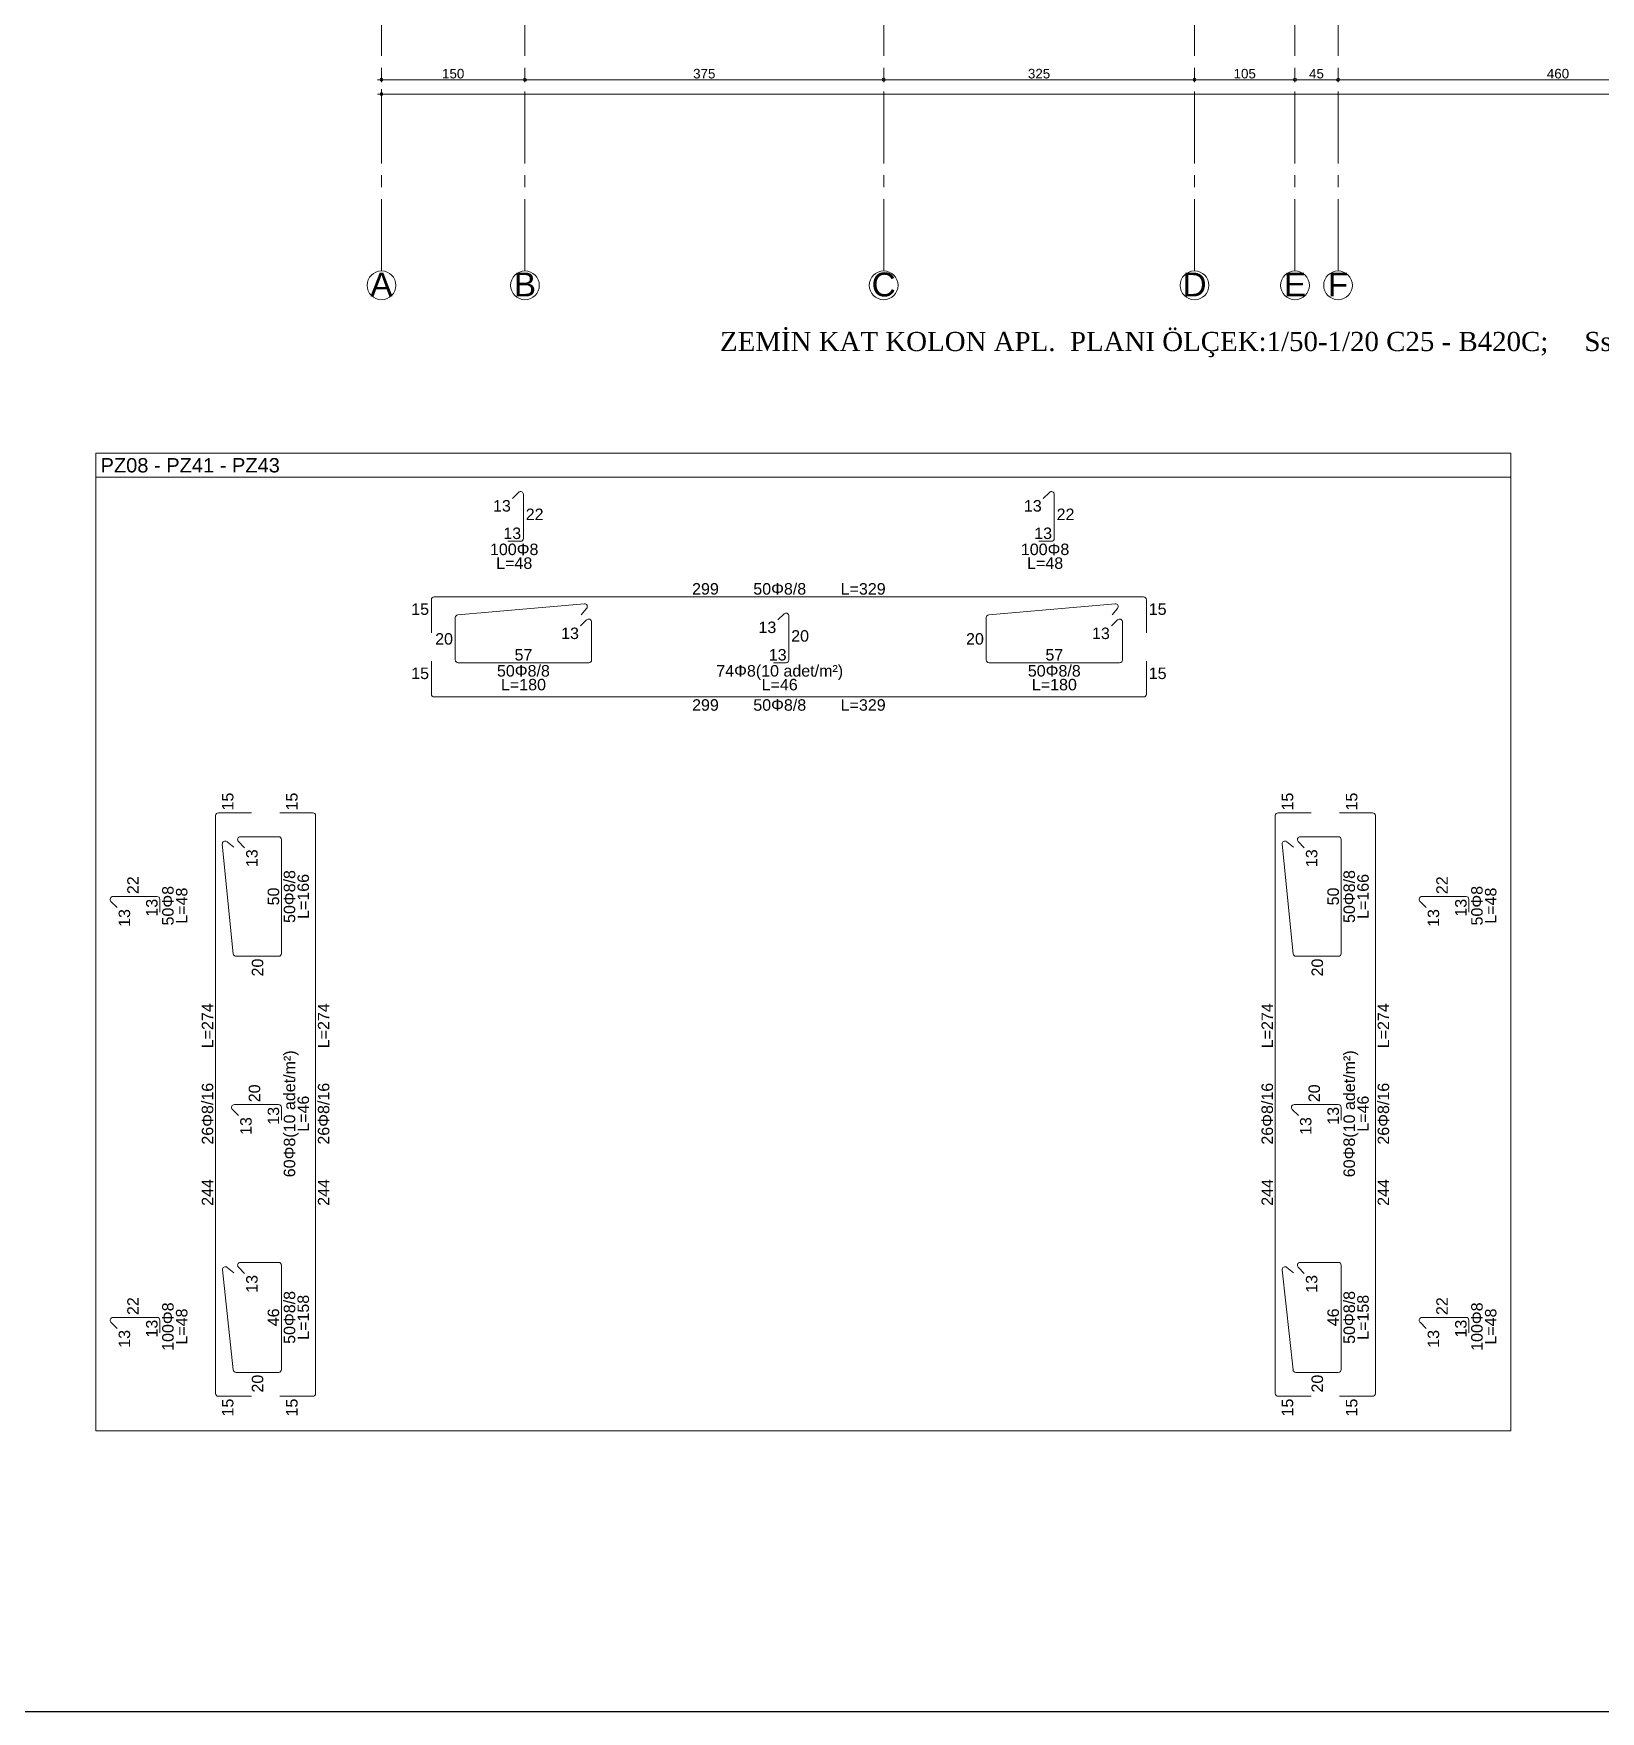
# Model space of a CAD drawing. Header units: millimetres. Extents: x 2232 to 85269, y -3593 to 5869.
# Drawn here: x 20292 to 21930, y 1369 to 3123 of the extents above; entities that cross this region are included whole.
import ezdxf

# ---------------------------------------------------------------- set-up
doc = ezdxf.new("R2010")
doc.units = ezdxf.units.MM
doc.linetypes.add('CENTER2', pattern=[112.5, 75, -12.5, 12.5, -12.5])
doc.linetypes.add('DASHDOT2', pattern=[12.7, 6.35, -3.175, 0, -3.175])
doc.layers.add('aks', color=251, linetype='DASHDOT2', lineweight=35)
for name, color, linetype in [('Donatı Topl. Uzun. Yazısı', 7, 'Continuous'), ('Donatı Uz. Yazısı', 7, 'Continuous'), ('Donatı Yazısı', 7, 'Continuous'), ('Donatı Çizgisi', 7, 'Continuous'), ('Kolon', 7, 'Continuous'), ('Standart', 7, 'Continuous'), ('Ölçülendirme', 7, 'Continuous')]:
    doc.layers.add(name, color=color, linetype=linetype)
doc.styles.add('arial_1_18', font='arial.ttf', dxfattribs={"height": 0.2})
doc.styles.add('times new roman_1_18', font='times.ttf', dxfattribs={"height": 0.2})

# ---------------------------------------------------------------- blocks, each defined once
blk = doc.blocks.new('IDE999Entity6701')
at = {"layer": 'Donatı Çizgisi', "color": 1, "linetype": 'Continuous', "lineweight": 5}
for points in [[(10877.6, 860.9), (10871.2, 854.5)], [(11432.6, 860.9), (11426.2, 854.5)], [(10882.7, 812.7), (10882.7, 858.7)], [(11437.7, 812.7), (11437.7, 858.7)], [(10866.5, 809.7), (10879.7, 809.7)], [(11421.5, 809.7), (11434.7, 809.7)], [(10786.5, 748.6), (10786.5, 714.1)], [(11531, 751.6), (10789.5, 751.6)], [(11534, 714.1), (11534, 748.6)], [(11155.1, 733.8), (11148.7, 727.5)], [(11160.2, 685.7), (11160.2, 731.7)], [(10786.5, 684.5), (10786.5, 650)], [(11534, 650), (11534, 684.5)], [(11144, 682.7), (11157.2, 682.7)], [(10789.5, 647), (11531, 647)], [(10560.8, 522.9), (10560.8, -81.1)], [(10598.3, 525.9), (10563.8, 525.9)], [(10662.4, 525.9), (10627.9, 525.9)], [(10665.4, -81.1), (10665.4, 522.9)], [(11668.7, 522.9), (11668.7, -81.1)], [(11706.2, 525.9), (11671.7, 525.9)], [(11770.3, 525.9), (11735.8, 525.9)], [(11773.3, -81.1), (11773.3, 522.9)], [(10451.5, 433.3), (10457.8, 426.9)], [(10499.6, 438.4), (10453.6, 438.4)], [(10502.6, 422.1), (10502.6, 435.4)], [(11820, 433.3), (11826.3, 426.9)], [(11868.1, 438.4), (11822.1, 438.4)], [(11871.1, 422.1), (11871.1, 435.4)], [(10578.5, 215.8), (10584.9, 209.4)], [(10626.7, 220.9), (10580.6, 220.9)], [(10629.7, 204.6), (10629.7, 217.9)], [(11686.4, 215.8), (11692.8, 209.4)], [(11734.6, 220.9), (11688.5, 220.9)], [(11737.6, 204.6), (11737.6, 217.9)], [(10451.5, -6.7), (10457.8, -13.1)], [(10499.6, -1.6), (10453.6, -1.6)], [(10502.6, -17.9), (10502.6, -4.6)], [(11820, -6.7), (11826.3, -13.1)], [(11868.1, -1.6), (11822.1, -1.6)], [(11871.1, -17.9), (11871.1, -4.6)], [(10563.8, -84.1), (10598.3, -84.1)], [(10627.9, -84.1), (10662.4, -84.1)], [(11671.7, -84.1), (11706.2, -84.1)], [(11735.8, -84.1), (11770.3, -84.1)]]:
    blk.add_lwpolyline(points, dxfattribs=at)
at = {"layer": 'Donatı Çizgisi', "color": 5, "linetype": 'Continuous', "lineweight": 5}
for points in [[(10946.2, 744.5), (10814.2, 732.9)], [(10943, 732.7), (10948.8, 739.6)], [(11501.2, 744.5), (11369.2, 732.9)], [(11498, 732.7), (11503.8, 739.6)], [(10811.5, 729.9), (10811.5, 685.7)], [(10948.8, 727.6), (10942.5, 721.2)], [(10954, 685.7), (10954, 725.4)], [(11366.5, 729.9), (11366.5, 685.7)], [(11503.8, 727.6), (11497.5, 721.2)], [(11509, 685.7), (11509, 725.4)], [(10814.5, 682.7), (10951, 682.7)], [(11369.5, 682.7), (11506, 682.7)], [(10567.9, 493.1), (10579.4, 378.6)], [(10579.8, 490), (10572.8, 495.7)], [(10584.8, 495.8), (10591.1, 489.4)], [(10626.7, 500.9), (10586.9, 500.9)], [(10629.7, 378.9), (10629.7, 497.9)], [(11675.8, 493.1), (11687.3, 378.6)], [(11687.7, 490), (11680.7, 495.7)], [(11692.7, 495.8), (11699, 489.4)], [(11734.6, 500.9), (11694.8, 500.9)], [(11737.6, 378.9), (11737.6, 497.9)], [(10582.4, 375.9), (10626.7, 375.9)], [(11690.3, 375.9), (11734.6, 375.9)], [(10626.7, 55.9), (10586.9, 55.9)], [(10629.7, -56.1), (10629.7, 52.9)], [(11734.6, 55.9), (11694.8, 55.9)], [(11737.6, -56.1), (11737.6, 52.9)], [(10568, 48), (10579.4, -56.4)], [(10579.9, 45), (10572.9, 50.7)], [(10584.8, 50.8), (10591.1, 44.4)], [(11675.9, 48), (11687.3, -56.4)], [(11687.8, 45), (11680.8, 50.7)], [(11692.7, 50.8), (11699, 44.4)], [(10582.3, -59.1), (10626.7, -59.1)], [(11690.2, -59.1), (11734.6, -59.1)]]:
    blk.add_lwpolyline(points, dxfattribs=at)
at = {"layer": 'Donatı Çizgisi', "color": 1, "linetype": 'Continuous', "lineweight": 5}
for centre, start, end in [((10879.7, 858.7), 0, 135), ((11434.7, 858.7), 0, 135), ((10879.7, 812.7), 270, 0), ((11434.7, 812.7), 270, 0), ((10789.5, 748.6), 90, 180), ((11531, 748.6), 0, 90), ((11157.2, 731.7), 0, 135), ((11157.2, 685.7), 270, 0), ((10789.5, 650), 180, 270), ((11531, 650), 270, 0), ((10563.8, 522.9), 90, 180), ((10662.4, 522.9), 0, 90), ((11671.7, 522.9), 90, 180), ((11770.3, 522.9), 0, 90), ((10453.6, 435.4), 90, 225), ((10499.6, 435.4), 0, 90), ((11822.1, 435.4), 90, 225), ((11868.1, 435.4), 0, 90), ((10580.6, 217.9), 90, 225), ((10626.7, 217.9), 0, 90), ((11688.5, 217.9), 90, 225), ((11734.6, 217.9), 0, 90), ((10453.6, -4.6), 90, 225), ((10499.6, -4.6), 0, 90), ((11822.1, -4.6), 90, 225), ((11868.1, -4.6), 0, 90), ((10563.8, -81.1), 180, 270), ((10662.4, -81.1), 270, 0), ((11671.7, -81.1), 180, 270), ((11770.3, -81.1), 270, 0)]:
    blk.add_arc(centre, 3, start, end, dxfattribs=at)
at = {"layer": 'Donatı Çizgisi', "color": 5, "linetype": 'Continuous', "lineweight": 5}
for centre, start, end in [((10946.5, 741.5), 320.0131, 95.0131), ((11501.5, 741.5), 320.0131, 95.0131), ((10814.5, 729.9), 95.0131, 180), ((10951, 725.4), 0, 135), ((11369.5, 729.9), 95.0131, 180), ((11506, 725.4), 0, 135), ((10814.5, 685.7), 180, 270), ((10951, 685.7), 270, 0), ((11369.5, 685.7), 180, 270), ((11506, 685.7), 270, 0), ((10570.9, 493.4), 50.7106, 185.7106), ((10586.9, 497.9), 90, 225), ((10626.7, 497.9), 0, 90), ((11678.8, 493.4), 50.7106, 185.7106), ((11694.8, 497.9), 90, 225), ((11734.6, 497.9), 0, 90), ((10582.4, 378.9), 185.7106, 270), ((10626.7, 378.9), 270, 0), ((11690.3, 378.9), 185.7106, 270), ((11734.6, 378.9), 270, 0), ((10586.9, 52.9), 90, 225), ((10626.7, 52.9), 0, 90), ((11694.8, 52.9), 90, 225), ((11734.6, 52.9), 0, 90), ((10571, 48.3), 51.2034, 186.2034), ((11678.9, 48.3), 51.2034, 186.2034), ((10582.3, -56.1), 186.2034, 270), ((10626.7, -56.1), 270, 0), ((11690.2, -56.1), 186.2034, 270), ((11734.6, -56.1), 270, 0)]:
    blk.add_arc(centre, 3, start, end, dxfattribs=at)
at = {"layer": 'Standart', "color": 1, "linetype": 'Continuous', "lineweight": 5}
for points in [[(10435.6, 876.7), (10435.6, 901.7)], [(10435.6, 901.7), (11914.9, 901.7)], [(11914.9, 901.7), (11914.9, 876.7)], [(10435.6, 876.7), (11914.9, 876.7)], [(10435.6, -120.2), (10435.6, 876.7)], [(11914.9, 876.7), (11914.9, -120.2)], [(11914.9, -120.2), (10435.6, -120.2)]]:
    blk.add_lwpolyline(points, dxfattribs=at)
at = {"layer": 'Donatı Topl. Uzun. Yazısı', "color": 1, "linetype": 'Continuous', "lineweight": 5, "style": 'arial_1_18'}
for s, p in [('L=48', (10854.2, 780.9)), ('L=48', (11409.2, 780.9)), ('L=329', (11214.3, 754)), ('L=180', (10859.2, 653.9)), ('L=46', (11131.7, 653.9)), ('L=180', (11414.2, 653.9)), ('L=329', (11214.3, 632.6))]:
    blk.add_text(s, height=12, dxfattribs=at).set_placement(p)
for s, p in [('L=166', (10658.5, 414.9)), ('L=166', (11766.4, 414.9)), ('L=48', (10531.4, 409.9)), ('L=48', (11899.9, 409.9)), ('L=274', (10558.4, 279.7)), ('L=274', (10679.8, 279.7)), ('L=274', (11666.3, 279.7)), ('L=274', (11787.7, 279.7)), ('L=46', (10658.5, 192.4)), ('L=46', (11766.4, 192.4)), ('L=158', (10658.5, -25.1)), ('L=158', (11766.4, -25.1)), ('L=48', (10531.4, -30.1)), ('L=48', (11899.9, -30.1))]:
    blk.add_text(s, height=12, rotation=90, dxfattribs=at).set_placement(p)
at = {"layer": 'Donatı Uz. Yazısı', "color": 1, "linetype": 'Continuous', "lineweight": 5, "style": 'arial_1_18'}
for s, p in [('13', (10850.9, 840.8)), ('22', (10885.1, 831.9)), ('13', (11405.9, 840.8)), ('22', (11440.1, 831.9)), ('13', (10861.7, 812.1)), ('13', (11416.7, 812.1)), ('299', (11059, 754)), ('15', (10765.4, 732.8)), ('13', (10922.1, 707.5)), ('13', (11128.4, 713.8)), ('13', (11477.1, 707.5)), ('20', (10790.4, 701.7)), ('20', (11162.6, 704.8)), ('20', (11345.4, 701.7)), ('57', (10873.4, 685.1)), ('13', (11139.2, 685.1)), ('57', (11428.4, 685.1)), ('15', (11536.4, 665.7)), ('299', (11059, 632.6))]:
    blk.add_text(s, height=12, dxfattribs=at).set_placement(p)
for s, rotation, p in [('15', 360, (11536.4, 732.8)), ('15', 360, (10765.4, 665.7)), ('15', 90, (10579.5, 528.3)), ('15', 90, (10646.6, 528.3)), ('15', 90, (11687.4, 528.3)), ('15', 90, (11754.5, 528.3)), ('13', 90, (10604.8, 469.1)), ('13', 90, (11712.7, 469.1)), ('22', 90, (10480.5, 440.8)), ('22', 90, (11849, 440.8)), ('50', 90, (10627.3, 429.1)), ('50', 90, (11735.2, 429.1)), ('13', 90, (10471.5, 406.6)), ('13', 90, (10500.2, 417.3)), ('13', 90, (11840, 406.6)), ('13', 90, (11868.7, 417.3)), ('20', 90, (10610.7, 354.8)), ('20', 90, (11718.6, 354.8)), ('20', 90, (10607.5, 223.3)), ('20', 90, (11715.4, 223.3)), ('13', 90, (10627.3, 199.8)), ('13', 90, (11735.2, 199.8)), ('13', 90, (10598.6, 189.1)), ('13', 90, (11706.5, 189.1)), ('244', 90, (10558.4, 115)), ('244', 90, (10679.8, 115)), ('244', 90, (11666.3, 115)), ('244', 90, (11787.7, 115)), ('13', 90, (10604.8, 24.1)), ('13', 90, (11712.7, 24.1)), ('22', 90, (10480.5, 0.8)), ('22', 90, (11849, 0.8)), ('46', 90, (10627.3, -10.9)), ('46', 90, (11735.2, -10.9)), ('13', 90, (10471.5, -33.4)), ('13', 90, (10500.2, -22.7)), ('13', 90, (11840, -33.4)), ('13', 90, (11868.7, -22.7)), ('20', 90, (10610.7, -80.2)), ('20', 90, (11718.6, -80.2)), ('15', 90, (10579.5, -105.2)), ('15', 90, (10646.6, -105.2)), ('15', 90, (11687.4, -105.2)), ('15', 90, (11754.5, -105.2))]:
    blk.add_text(s, height=12, rotation=rotation, dxfattribs=at).set_placement(p)
at = {"layer": 'Donatı Yazısı', "color": 1, "linetype": 'Continuous', "lineweight": 5, "style": 'arial_1_18'}
for s, p in [('100Φ8', (10847.7, 795.3)), ('100Φ8', (11402.7, 795.3)), ('50Φ8/8', (11123, 754)), ('50Φ8/8', (10855, 668.3)), ('74Φ8(10 adet/m²)', (11084.3, 668.3)), ('50Φ8/8', (11410, 668.3)), ('50Φ8/8', (11123, 632.6))]:
    blk.add_text(s, height=12, dxfattribs=at).set_placement(p)
for s, p in [('50Φ8/8', (10644.1, 410.7)), ('50Φ8/8', (11752, 410.7)), ('50Φ8', (10517, 408.1)), ('50Φ8', (11885.5, 408.1)), ('60Φ8(10 adet/m²)', (10644.1, 144.9)), ('60Φ8(10 adet/m²)', (11752, 144.9)), ('26Φ8/16', (10558.4, 179)), ('26Φ8/16', (10679.8, 179)), ('26Φ8/16', (11666.3, 179)), ('26Φ8/16', (11787.7, 179)), ('50Φ8/8', (10644.1, -29.3)), ('50Φ8/8', (11752, -29.3)), ('100Φ8', (10517, -36.6)), ('100Φ8', (11885.5, -36.6))]:
    blk.add_text(s, height=12, rotation=90, dxfattribs=at).set_placement(p)
at = {"layer": 'Standart', "color": 1, "linetype": 'Continuous', "lineweight": 5, "style": 'arial_1_18'}
blk.add_text('PZ08 - PZ41 - PZ43', height=15, dxfattribs=at).set_placement((10440.6, 881.7))
blk = doc.blocks.new('IDE999Entity6705')
at = {"layer": 'aks', "color": 250, "linetype": 'CENTER2', "lineweight": 5}
blk.add_lwpolyline([(7721.2, -100), (7721.2, 200)], dxfattribs=at)
at = {"layer": 'aks', "color": 30, "linetype": 'Continuous', "lineweight": 5}
blk.add_circle((7721.2, -115), 15, dxfattribs=at)
at = {"layer": 'aks', "color": 1, "linetype": 'Continuous', "lineweight": 5, "style": 'arial_1_18'}
blk.add_text('E', height=25, dxfattribs=at).set_placement((7709.5, -126.6))
blk = doc.blocks.new('IDE999Entity6713')
at = {"layer": 'aks', "color": 250, "linetype": 'CENTER2', "lineweight": 5}
blk.add_lwpolyline([(7616.2, -100), (7616.2, 200)], dxfattribs=at)
at = {"layer": 'aks', "color": 30, "linetype": 'Continuous', "lineweight": 5}
blk.add_circle((7616.2, -115), 15, dxfattribs=at)
at = {"layer": 'aks', "color": 1, "linetype": 'Continuous', "lineweight": 5, "style": 'arial_1_18'}
blk.add_text('D', height=25, dxfattribs=at).set_placement((7603.6, -126.6))
blk = doc.blocks.new('IDE999Entity6714')
at = {"layer": 'aks', "color": 250, "linetype": 'CENTER2', "lineweight": 5}
blk.add_lwpolyline([(7766.2, -100), (7766.2, 200)], dxfattribs=at)
at = {"layer": 'aks', "color": 30, "linetype": 'Continuous', "lineweight": 5}
blk.add_circle((7766.2, -115), 15, dxfattribs=at)
at = {"layer": 'aks', "color": 1, "linetype": 'Continuous', "lineweight": 5, "style": 'arial_1_18'}
blk.add_text('F', height=25, dxfattribs=at).set_placement((7755.5, -126.6))
blk = doc.blocks.new('IDE999Entity6715')
at = {"layer": 'aks', "color": 250, "linetype": 'CENTER2', "lineweight": 5}
blk.add_lwpolyline([(7291.2, -100), (7291.2, 200)], dxfattribs=at)
at = {"layer": 'aks', "color": 30, "linetype": 'Continuous', "lineweight": 5}
blk.add_circle((7291.2, -115), 15, dxfattribs=at)
at = {"layer": 'aks', "color": 1, "linetype": 'Continuous', "lineweight": 5, "style": 'arial_1_18'}
blk.add_text('C', height=25, dxfattribs=at).set_placement((7278.6, -126.6))
blk = doc.blocks.new('IDE999Entity6724')
at = {"layer": 'aks', "color": 250, "linetype": 'CENTER2', "lineweight": 5}
blk.add_lwpolyline([(6766.2, -100), (6766.2, 200)], dxfattribs=at)
at = {"layer": 'aks', "color": 30, "linetype": 'Continuous', "lineweight": 5}
blk.add_circle((6766.2, -115), 15, dxfattribs=at)
at = {"layer": 'aks', "color": 1, "linetype": 'Continuous', "lineweight": 5, "style": 'arial_1_18'}
blk.add_text('A', height=25, dxfattribs=at).set_placement((6754.5, -126.6))
blk = doc.blocks.new('IDE999Entity6725')
at = {"layer": 'aks', "color": 250, "linetype": 'CENTER2', "lineweight": 5}
blk.add_lwpolyline([(6916.2, -100), (6916.2, 200)], dxfattribs=at)
at = {"layer": 'aks', "color": 30, "linetype": 'Continuous', "lineweight": 5}
blk.add_circle((6916.2, -115), 15, dxfattribs=at)
at = {"layer": 'aks', "color": 1, "linetype": 'Continuous', "lineweight": 5, "style": 'arial_1_18'}
blk.add_text('B', height=25, dxfattribs=at).set_placement((6904.5, -126.6))

msp = doc.modelspace()

# ---------------------------------------------------------------- linework, layer by layer
msp.add_line((3332.4, 1368.7), (79990.7, 1368.7))
at = {"layer": 'Ölçülendirme', "color": 5, "linetype": 'Continuous', "lineweight": 5}
for points in [[(20651.7, 3074.6), (23919.7, 3074.6)], [(20655.7, 3079.6), (20655.7, 3072.1)], [(20805.7, 3079.6), (20805.7, 3072.1)], [(21180.7, 3079.6), (21180.7, 3072.1)], [(21505.7, 3079.6), (21505.7, 3072.1)], [(21610.7, 3079.6), (21610.7, 3072.1)], [(21655.7, 3079.6), (21655.7, 3072.1)], [(20651.7, 3059.6), (23919.7, 3059.6)], [(20655.7, 3064.6), (20655.7, 3057.1)]]:
    msp.add_lwpolyline(points, dxfattribs=at)
for centre in [(20655.7, 3074.6), (20805.7, 3074.6), (21180.7, 3074.6), (21505.7, 3074.6), (21610.7, 3074.6), (21655.7, 3074.6), (20655.7, 3059.6)]:
    msp.add_circle(centre, 1.5, dxfattribs=at)

# ---------------------------------------------------------------- block references
at = {"layer": 'aks'}
for name in ['IDE999Entity6724', 'IDE999Entity6725', 'IDE999Entity6715', 'IDE999Entity6713', 'IDE999Entity6705', 'IDE999Entity6714']:
    msp.add_blockref(name, (13889.5, 2974.6), dxfattribs=at)
at = {"layer": 'Kolon'}
msp.add_blockref('IDE999Entity6701', (9921.4, 1782.3), dxfattribs=at)

# ---------------------------------------------------------------- texts
at = {"layer": 'Standart', "color": 1, "linetype": 'Continuous', "lineweight": 5, "style": 'times new roman_1_18'}
msp.add_text('ZEMİN KAT KOLON APL.  PLANI ÖLÇEK:1/50-1/20 C25 - B420C;     Ss=0.429,  S1=0.143,  XC2,  YZS=ZB,  BKS=3,  I=1.0,  BYS=7,  DTS=3,  Ta=0.06, Tb=0.30,  RX=4.7,  RY=4.7,  DX=2.5,  DY=2.5', height=20, dxfattribs=at).set_placement((21009.6, 2790.9))
at = {"layer": 'Ölçülendirme', "color": 5, "linetype": 'Continuous', "lineweight": 5, "style": 'arial_1_18'}
for s, p in [('150', (20719, 3075.9)), ('375', (20981.5, 3075.9)), ('325', (21331.5, 3075.9)), ('105', (21546.5, 3075.9)), ('45', (21625.4, 3075.9)), ('460', (21874, 3075.9))]:
    msp.add_text(s, height=10, dxfattribs=at).set_placement(p)

doc.saveas('drawing.dxf')
